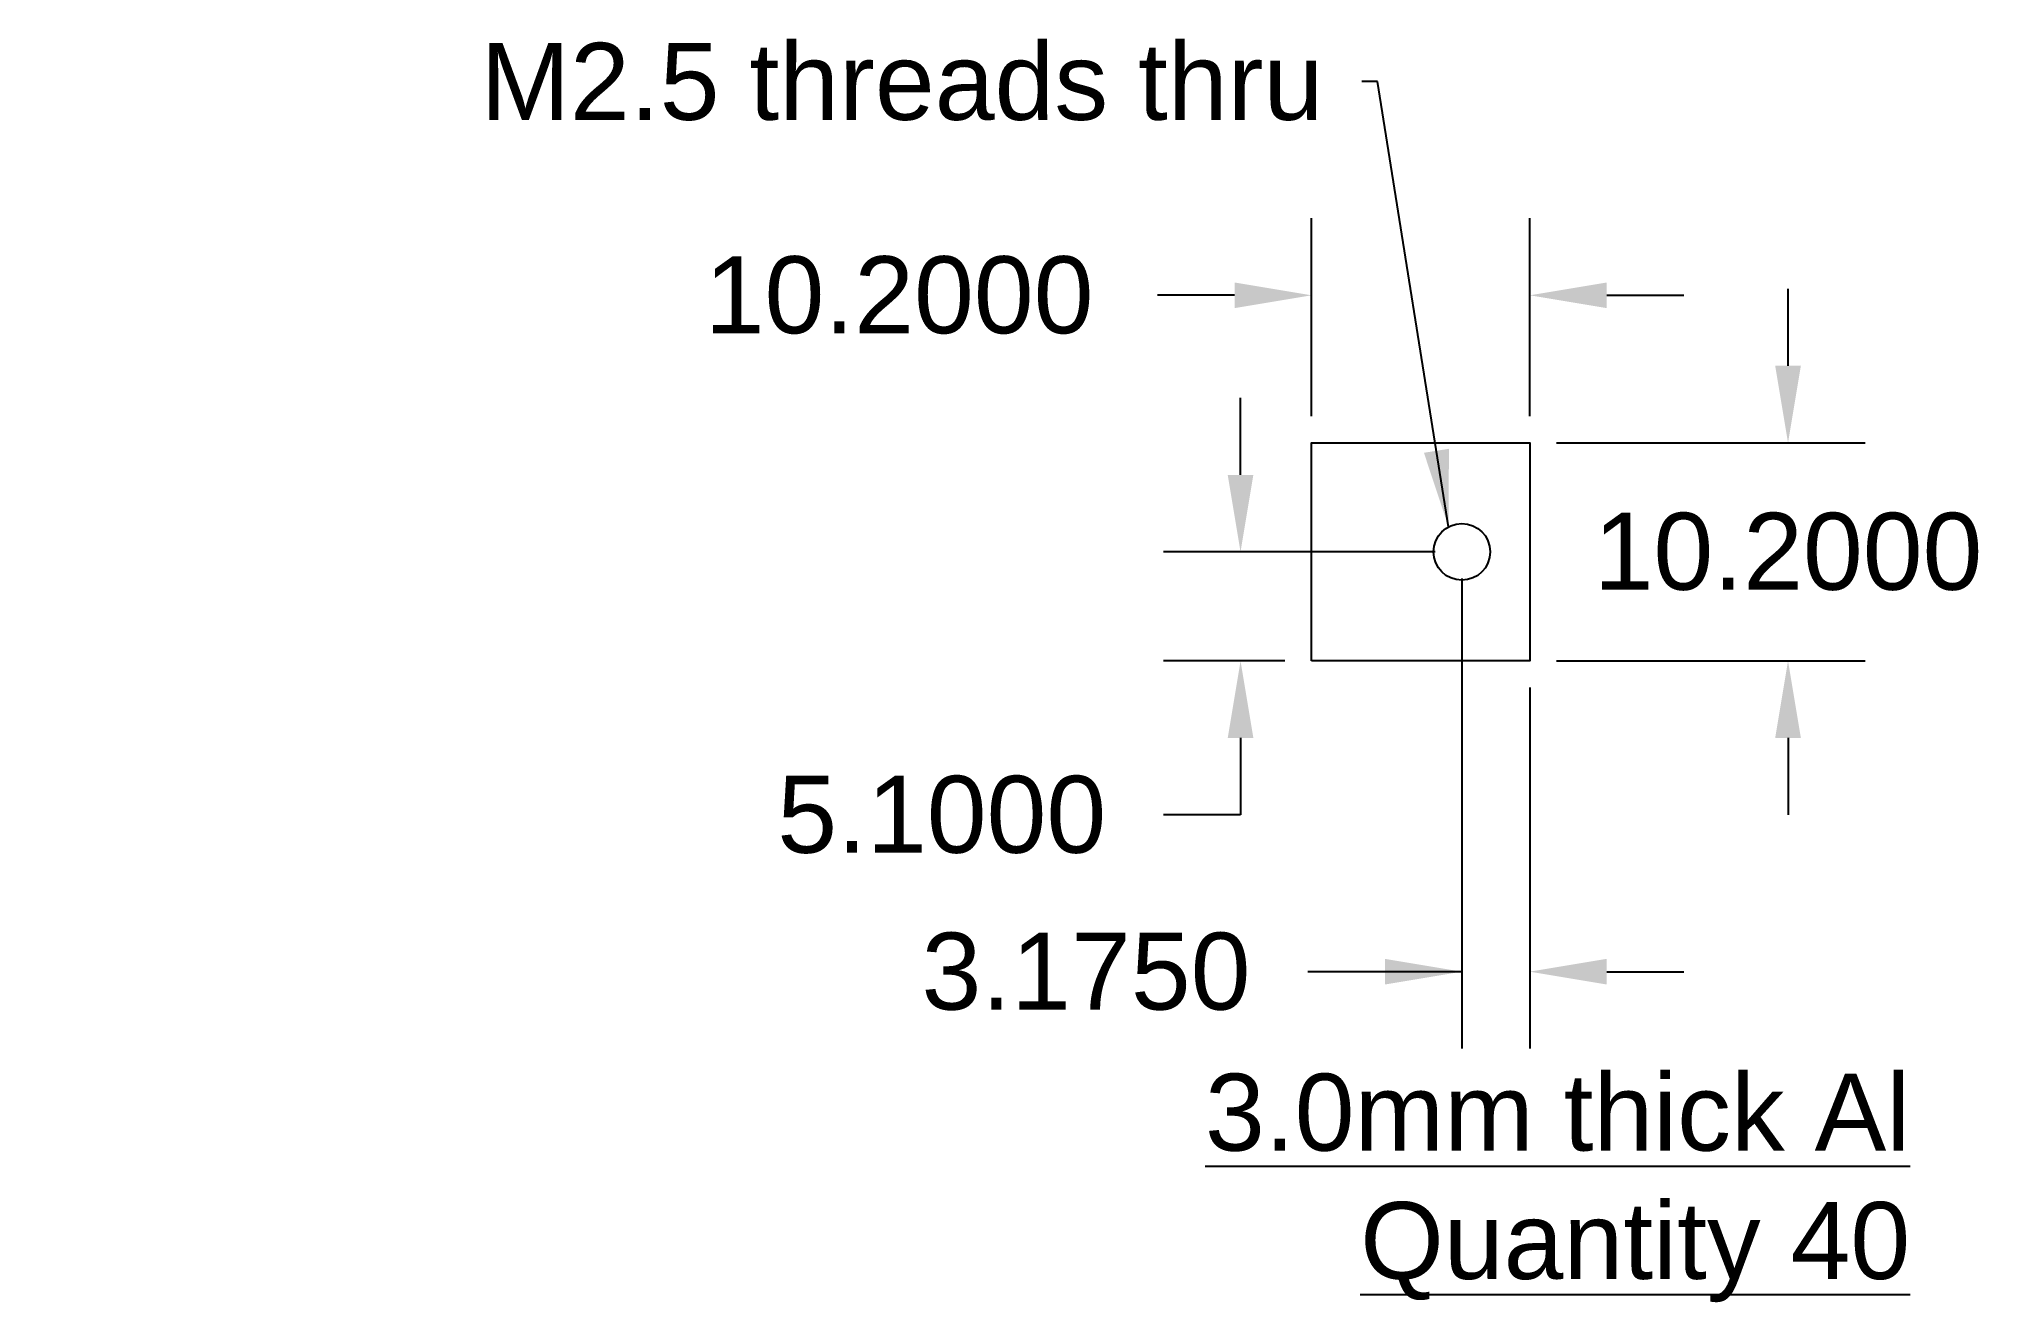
# Model space of a CAD drawing. Header units: inches. Extents: x -0.5 to 90.2, y 17.4 to 76.4.
import ezdxf

# ---------------------------------------------------------------- set-up
doc = ezdxf.new("R2010")
doc.units = ezdxf.units.IN
doc.header["$MEASUREMENT"] = 0
doc.layers.add('bar', color=7, linetype='Continuous')
doc.layers.add('dim', color=3, linetype='Continuous')
doc.styles.get("Standard").update_dxf_attribs({"font": 'arial.ttf'})
doc.dimstyles.get("Standard").update_dxf_attribs({"dimscale": 20, "dimtxt": 0.18, "dimasz": 0.18, "dimexe": 0.18, "dimexo": 0.0625, "dimgap": 0.09, "dimtad": 0, "dimtih": 1, "dimtoh": 1, "dimdec": 4, "dimzin": 0, "dimdsep": 46, "dimtxsty": 'Standard', "dimcen": 0.09, "dimadec": 0, "dimazin": 0, "dimtfac": 1, "dimtdec": 4, "dimtofl": 0, "dimtmove": 0, "dimatfit": 3, "dimfxl": 1, "dimtolj": 1, "dimtzin": 0, "dimarcsym": 0})

# ---------------------------------------------------------------- blocks, each defined once
blk = doc.blocks.new('*D17')
at = {"layer": 'Defpoints', "color": 0}
for p in [(69.261, 57.548), (69.261, 47.348), (81.337, 47.348)]:
    blk.add_point(p, dxfattribs=at)
at = {"layer": 'dim', "color": 0, "lineweight": -2, "ltscale": 10}
for p, q in [((81.337, 61.148), (81.337, 64.748)), ((70.511, 57.548), (84.937, 57.548)), ((70.511, 47.348), (84.937, 47.348)), ((81.337, 43.748), (81.337, 40.148))]:
    blk.add_line(p, q, dxfattribs=at)
at = {"layer": 'dim', "color": 0}
for points in [[(80.737, 61.148), (81.937, 61.148), (81.337, 57.548)], [(81.937, 43.748), (80.737, 43.748), (81.337, 47.348)]]:
    blk.add_solid(points, dxfattribs=at)
at = {"layer": 'dim', "color": 0, "ltscale": 10, "insert": (81.337, 52.448), "char_height": 3.6, "attachment_point": 5}
blk.add_mtext('\\A1;10.2000', dxfattribs=at)
blk = doc.blocks.new('*D18')
at = {"layer": 'Defpoints', "color": 0}
for p in [(59.061, 64.444), (59.061, 57.548), (69.261, 57.548)]:
    blk.add_point(p, dxfattribs=at)
at = {"layer": 'dim', "color": 0, "lineweight": -2, "ltscale": 10}
for p, q in [((59.061, 58.798), (59.061, 68.044)), ((69.261, 58.798), (69.261, 68.044)), ((55.461, 64.444), (51.861, 64.444)), ((72.861, 64.444), (76.461, 64.444))]:
    blk.add_line(p, q, dxfattribs=at)
at = {"layer": 'dim', "color": 0}
for points in [[(55.461, 63.844), (55.461, 65.044), (59.061, 64.444)], [(72.861, 65.044), (72.861, 63.844), (69.261, 64.444)]]:
    blk.add_solid(points, dxfattribs=at)
at = {"layer": 'dim', "color": 0, "ltscale": 10, "insert": (39.775, 64.444), "char_height": 3.6, "attachment_point": 5}
blk.add_mtext('\\A1;10.2000', dxfattribs=at)
blk = doc.blocks.new('*D19')
at = {"layer": 'Defpoints', "color": 0}
for p in [(66.086, 52.448), (69.261, 47.348), (69.261, 32.815)]:
    blk.add_point(p, dxfattribs=at)
at = {"layer": 'dim', "color": 0, "lineweight": -2, "ltscale": 10}
for p, q in [((66.086, 51.198), (66.086, 29.215)), ((69.261, 46.098), (69.261, 29.215)), ((66.086, 32.815), (58.886, 32.815)), ((62.486, 32.815), (58.886, 32.815)), ((72.861, 32.815), (76.461, 32.815))]:
    blk.add_line(p, q, dxfattribs=at)
at = {"layer": 'dim', "color": 0}
for points in [[(62.486, 32.215), (62.486, 33.415), (66.086, 32.815)], [(72.861, 33.415), (72.861, 32.215), (69.261, 32.815)]]:
    blk.add_solid(points, dxfattribs=at)
at = {"layer": 'dim', "color": 0, "ltscale": 10, "insert": (48.514, 32.815), "char_height": 3.6, "attachment_point": 5}
blk.add_mtext('\\A1;3.1750', dxfattribs=at)
blk = doc.blocks.new('*D20')
at = {"layer": 'Defpoints', "color": 0}
for p in [(66.086, 52.448), (55.739, 47.348), (59.061, 47.348)]:
    blk.add_point(p, dxfattribs=at)
at = {"layer": 'dim', "color": 0, "lineweight": -2, "ltscale": 10}
for p, q in [((55.739, 56.048), (55.739, 59.648)), ((64.836, 52.448), (52.139, 52.448)), ((57.811, 47.348), (52.139, 47.348)), ((55.739, 43.748), (55.739, 40.148)), ((55.739, 40.148), (52.139, 40.148))]:
    blk.add_line(p, q, dxfattribs=at)
at = {"layer": 'dim', "color": 0}
for points in [[(55.139, 56.048), (56.339, 56.048), (55.739, 52.448)], [(56.339, 43.748), (55.139, 43.748), (55.739, 47.348)]]:
    blk.add_solid(points, dxfattribs=at)
at = {"layer": 'dim', "color": 0, "ltscale": 10, "insert": (41.768, 40.148), "char_height": 3.6, "attachment_point": 5}
blk.add_mtext('\\A1;5.1000', dxfattribs=at)

msp = doc.modelspace()

# ---------------------------------------------------------------- linework, layer by layer
at = {"layer": 'bar'}
msp.add_lwpolyline([(59.0608, 47.34761), (59.0608, 57.54761), (69.2608, 57.54761), (69.2608, 47.34761)], close=True, dxfattribs=at)
msp.add_circle((66.0858, 52.44761), 1.325, dxfattribs=at)

# ---------------------------------------------------------------- texts
at = {"layer": 'dim', "ltscale": 10, "char_height": 3.6, "width": 56.7254364, "attachment_point": 3}
for s, insert in [('{M2.5 threads thru}', (59.60913, 76.24797)), ('{\\L3.0mm thick Al\\PQuantity 40}', (87.05011, 28.04485))]:
    msp.add_mtext(s, dxfattribs=dict(at, insert=insert))

# ---------------------------------------------------------------- dimensions: what is measured, and where the dimension line sits
at = {"layer": 'dim', "ltscale": 10}
dim = msp.add_linear_dim(base=(59.0608, 64.44394), p1=(69.2608, 57.54761), p2=(59.0608, 57.54761), dimstyle='Standard', dxfattribs=at)
dim.commit()
dim.dimension.update_dxf_attribs({"geometry": '*D18', "text_midpoint": (39.77509, 64.44394)})
dim = msp.add_linear_dim(base=(81.33749, 47.34761), p1=(69.2608, 57.54761), p2=(69.2608, 47.34761), angle=90, dimstyle='Standard', dxfattribs=at)
dim.commit()
dim.dimension.update_dxf_attribs({"geometry": '*D17', "text_midpoint": (81.33749, 52.44761), "dimtype": 160})
dim = msp.add_linear_dim(base=(55.7392, 47.34761), p1=(66.0858, 52.44761), p2=(59.0608, 47.34761), angle=90, dimstyle='Standard', dxfattribs=at)
dim.commit()
dim.dimension.update_dxf_attribs({"geometry": '*D20', "text_midpoint": (41.76778, 40.14761)})
dim = msp.add_linear_dim(base=(69.2608, 32.81514), p1=(66.0858, 52.44761), p2=(69.2608, 47.34761), dimstyle='Standard', dxfattribs=at)
dim.commit()
dim.dimension.update_dxf_attribs({"geometry": '*D19', "text_midpoint": (48.51437, 32.81514), "dimtype": 160})

# ---------------------------------------------------------------- leaders
at = {"layer": 'dim', "ltscale": 10, "annotation_type": 0, "has_hookline": 1, "hookline_direction": 1, "text_width": 49.36071}
msp.add_leader([(65.46385, 53.61756), (62.14804, 74.44797), (61.40913, 74.44797)], dimstyle='Standard', override={"dimtad": 0}, dxfattribs=at)

doc.saveas('drawing.dxf')
